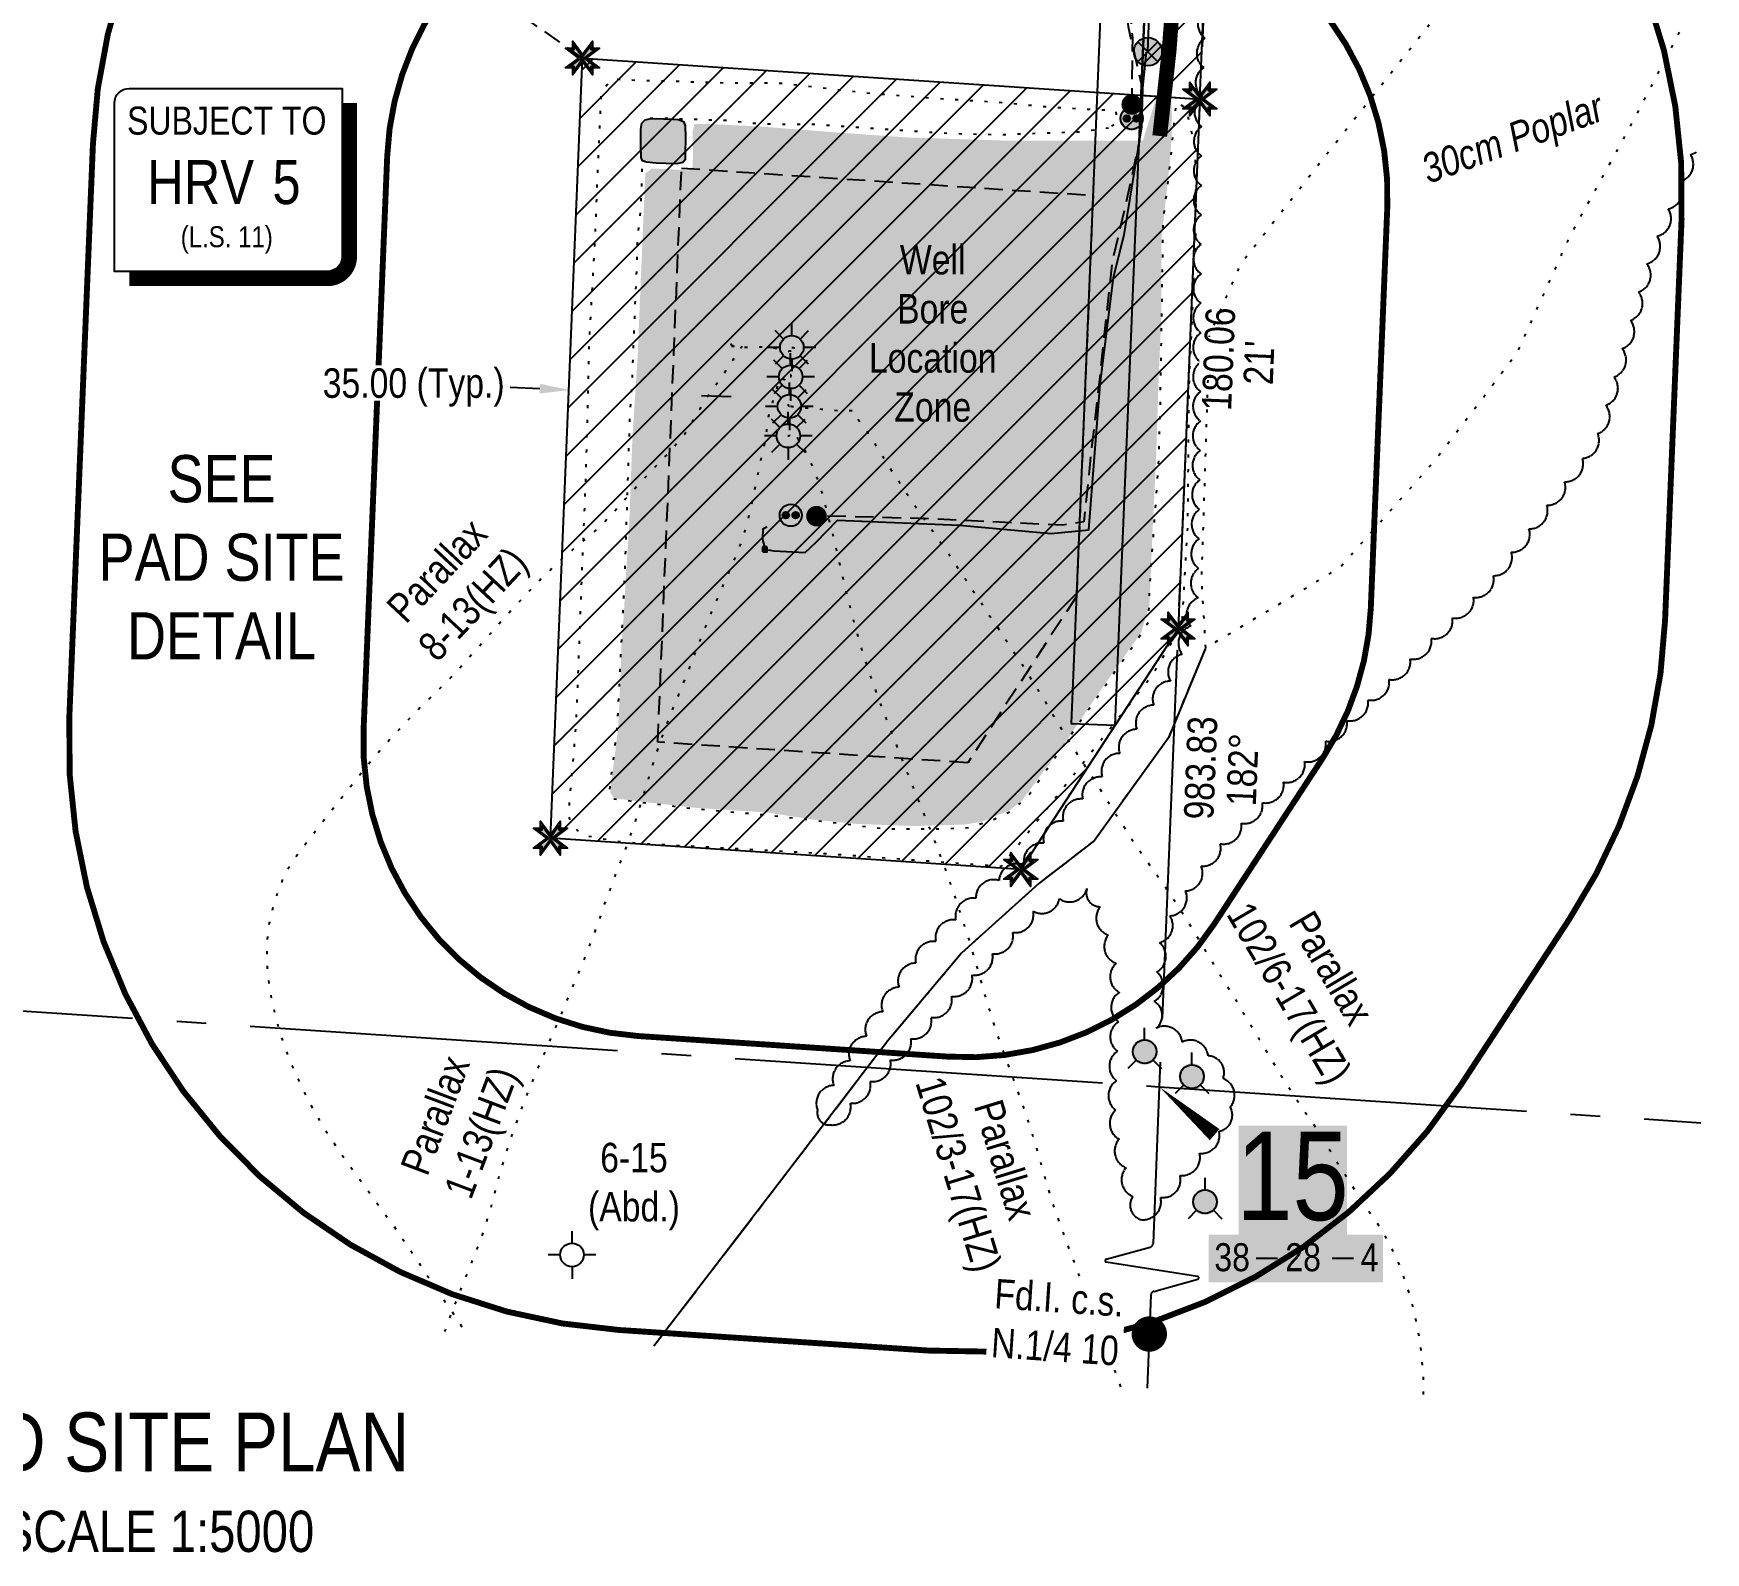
# Model space of a CAD drawing. Extents: x 298298 to 301279, y 5794636 to 5796603.
# Drawn here: x 300312 to 300880, y 5794636 to 5795152 of the extents above; entities that cross this region are included whole.
import ezdxf
from ezdxf.enums import TextEntityAlignment as Align

# ---------------------------------------------------------------- set-up
doc = ezdxf.new("R2010")
doc.units = 0
doc.header["$LTSCALE"] = 5
doc.header["$PDSIZE"] = 0.5
for name, pattern in [('0', [1, 1, 0]), ('foc-DOT', [1, 0.2, -0.8]), ('foc-QUARTERLINE', [33, 25, -3, 2, -3]), ('foc-TIELINE', [1.875, 1.25, -0.625]), ('foc-TOPO', [1, 0.2, -0.8]), ('foc-TOPO-ephemeral', [6.25, 3.125, -0.625, 0.625, -0.625, 0.625, -0.625]), ('foc-TRAV', [1.875, 1.25, -0.625]), ('POWERLINE5', [7.8, 2.4, -0.6, 0.6, -0.6, 0.6, -0.6, 2.4]), ('UG_PIPE', [1.875, 1.25, -0.625])]:
    doc.linetypes.add(name, pattern=pattern)
doc.layers.get('Defpoints').update_dxf_attribs({"color": 9})
for name, color, linetype in [('10', 1, 'Continuous'), ('9', 3, 'Continuous'), ('AS-CABLE', 224, 'foc-CABLE'), ('AS-DRILL', 8, 'foc-DOT'), ('AS-DRILL-T', 8, 'Continuous'), ('AS-PIPE-UG', 44, 'UG_PIPE'), ('AS-POWER', 104, 'foc-POWER'), ('AS-POWER-EXISTING', 72, 'POWERLINE5'), ('AS-ROADS', 254, 'Continuous'), ('AS-SYMBOL', 7, 'Continuous'), ('AS-UNDERLAY-H', 141, 'Continuous'), ('C-RW', 13, 'Continuous'), ('C-WS-S', 8, 'Continuous'), ('CG-NOTES', 7, 'Continuous'), ('CTW', 7, 'Continuous'), ('DETAIL-T', 7, 'Continuous'), ('F-WS-S', 8, 'Continuous'), ('L-BD1', 253, 'Continuous'), ('L-MON', 1, 'Continuous'), ('L-SECLBL', 7, 'Continuous'), ('L-SECQ', 8, 'foc-QUARTERLINE'), ('L-TIE', 7, 'foc-TIELINE'), ('P-D56-EPZ', 187, 'foc-TIELINE'), ('P-PROPOSED', 10, 'Continuous'), ('P-TRAV', 4, 'foc-TRAV'), ('P-TXT', 4, 'Continuous'), ('T-BUSH', 110, '0'), ('T-DRAW', 143, 'foc-TOPO-ephemeral'), ('T-GENERAL', 48, 'foc-TOPO'), ('T-WATER', 160, 'Continuous'), ('T-WATER-H', 133, 'Continuous')]:
    doc.layers.add(name, color=color, linetype=linetype)
doc.layers.add('AS-STRUCTURE', color=7, linetype='Continuous', lineweight=30, true_color=0x595959)
for name, color, linetype, true_color in [('AS-STRUCTURE-H', 7, 'Continuous', 0xa8a8a8), ('P-D56-0.5km RADIUS', 7, 'foc-TIELINE', 0x00b32d), ('P-PROPOSED-EXISTING-H', 7, 'Continuous', 0xffeebd)]:
    doc.layers.add(name, color=color, linetype=linetype, true_color=true_color)
doc.layers.add('F-WS-T', color=190, linetype='Continuous', lineweight=9)
doc.styles.add('175L', font='ARIALN.TTF', dxfattribs={"height": 20})
doc.styles.add('80CG', font='ARIALN.TTF', dxfattribs={"height": 10})
doc.styles.add('80L', font='ARIALN.TTF', dxfattribs={"height": 10})
doc.styles.add('foc-LtypeFont', font='ARIALN.TTF', dxfattribs={"height": 7.35})
doc.styles.add('HRV', font='ARIALN.TTF', dxfattribs={"height": 3})
doc.styles.add('SIMPLEX', font='ARIALN.TTF')
doc.styles.get("Standard").update_dxf_attribs({"font": 'ARIALN.TTF'})
doc.linetypes.add('foc-CABLE', pattern='A,2,-1,["C",foc-LtypeFont,S=0.2,R=0,X=-0.625,Y=-0.75],-1.24,8', length=12.24)
doc.linetypes.add('foc-POWER', pattern='A,6,-1,["P",foc-LtypeFont,S=0.2,R=0,X=-0.625,Y=-0.75],-1.24,4', length=12.24)
doc.linetypes.add('foc-TOPO-flowdirection-NOLINE', pattern='A,0,[">",foc-LtypeFont,S=0.3,R=0,X=0,Y=-0.945],-20,[">",foc-LtypeFont,S=0.3,R=0,X=0,Y=-0.945],0', length=20)
doc.dimstyles.new('Compass 5 000', dxfattribs={"dimscale": 5, "dimtxt": 9, "dimasz": 2, "dimexe": 0.2, "dimexo": 0.0625, "dimgap": 0.5, "dimtad": 0, "dimtih": 1, "dimtoh": 1, "dimzin": 0, "dimdsep": 46, "dimtxsty": '80CG', "dimcen": 0.1, "dimse1": 1, "dimse2": 1, "dimclrd": 256, "dimclrt": 256, "dimaunit": 1, "dimadec": 4, "dimazin": 0, "dimtfac": 0.06, "dimtofl": 0, "dimtmove": 0, "dimatfit": 1, "dimfxl": 0.2, "dimtolj": 1, "dimtzin": 0, "dimlwd": -1, "dimarcsym": 0})
pattern_1 = [(45, (0.816, -1.184), (-7.857167858, 7.857167858), [])]

# ---------------------------------------------------------------- blocks, each defined once
blk = doc.blocks.new('*D416')
at = {"layer": 'Defpoints', "color": 0, "transparency": 16777216}
for p in [(300493.91, 5795030.82), (300493.59, 5795023), (300528.56, 5795021.56)]:
    blk.add_point(p, dxfattribs=at)
at = {"layer": 'P-TXT', "transparency": 16777216}
for p, q in [((300483.92, 5795031.23), (300473.93, 5795031.64)), ((300538.87, 5795028.97), (300548.86, 5795028.55))]:
    blk.add_line(p, q, dxfattribs=at)
for points in [[(300483.99, 5795032.9), (300483.85, 5795029.57), (300493.91, 5795030.82)], [(300538.94, 5795030.63), (300538.8, 5795027.3), (300528.88, 5795029.38)]]:
    blk.add_solid(points, dxfattribs=at)
at = {"layer": 'P-TXT', "transparency": 16777216, "insert": (300441.12, 5795031.64), "char_height": 10, "attachment_point": 5, "style": '80CG', "bg_fill": 3, "box_fill_scale": 1.1, "bg_fill_color": 256, "bg_fill_true_color": 13158600, "bg_fill_transparency": 0}
blk.add_mtext('\\A1;35.00 (Typ.)', dxfattribs=at)
blk = doc.blocks.new('L-SECLBL')
at = {"layer": '9', "color": 7}
for p, q in [((-5.08, -27.83), (-12.29, -27.83)), ((20.7, -27.83), (13.5, -27.83))]:
    blk.add_line(p, q, dxfattribs=at)
at = {"layer": '10', "color": 2, "style": 'SIMPLEX'}
blk.add_attdef('SEC', text='', height=30, dxfattribs=at).set_placement((0, 0), align=Align.MIDDLE)
at = {"layer": '10', "color": 5, "style": '80L'}
blk.add_attdef('TWP', text='', height=9.5, dxfattribs=at).set_placement((-14.43, -27.37), align=Align.MIDDLE_RIGHT)
blk.add_attdef('RGE', text='', height=9.5, dxfattribs=at).set_placement((3.62, -27.37), align=Align.MIDDLE_CENTER)
blk.add_attdef('MER', text='', height=9.5, dxfattribs=at).set_placement((23.17, -27.37), align=Align.MIDDLE_LEFT)
blk = doc.blocks.new('linebrk')
blk.add_lwpolyline([(0, 0.00175, -0.346152), (-0.00019, 0.0015), (-0.00314, 0.00055, 0.772575), (-0.00312, 0.00036), (0.00312, -0.00036, -0.772575), (0.00314, -0.00055), (0.00019, -0.0015, 0.346152), (0, -0.00175)], format="xyb")
blk = doc.blocks.new('fdia')
at = {"color": 255, "const_width": 1}
blk.add_lwpolyline([(-0.5, 0, 1), (0.5, 0, 1)], format="xyb", close=True, dxfattribs=at)
blk = doc.blocks.new('Fdiaa')
blk.add_blockref('fdia', (0, 0))
blk = doc.blocks.new('fdib')
at = {"color": 1, "const_width": 1.6}
blk.add_lwpolyline([(-0.4, 0, 1), (0.4, 0, 1)], format="xyb", close=True, dxfattribs=at)
at = {"color": 1}
blk.add_circle((0, 0), 0.8, dxfattribs=at)
blk = doc.blocks.new('Fdibb')
blk.add_blockref('fdib', (0, 0))
blk = doc.blocks.new('fdicc')
for name in ['Fdibb', 'Fdiaa']:
    blk.add_blockref(name, (0, 0))
blk = doc.blocks.new('FDI')
blk.add_blockref('fdicc', (0, 0))
blk = doc.blocks.new('GAS')
h = blk.add_hatch(color=255)
h.dxf.hatch_style = 1
edge = h.paths.add_edge_path()
edge.add_arc((0, 0), 0.9, 0, 360)
for p, q in [((-0.57, 0.57), (-1.14, 1.14)), ((0, 0.81), (0, 1.62)), ((0.57, 0.57), (1.14, 1.14)), ((-0.81, 0), (-1.62, 0)), ((1.62, 0), (0.81, 0)), ((-0.57, -0.57), (-1.14, -1.14)), ((0, -0.81), (0, -1.62)), ((1.14, -1.14), (0.57, -0.57))]:
    blk.add_line(p, q)
blk.add_circle((0, 0), 0.8)
blk = doc.blocks.new('HRV')
blk.add_lwpolyline([(-35.14, 31.6), (37.21, 31.6), (37.21, -25.54, -0.414214), (32.21, -30.54), (-40.14, -30.54), (-40.14, 26.6, -0.414214)], format="xyb", close=True)
at = {"const_width": 5, "flags": 128}
blk.add_lwpolyline([(-35.14, -33.04), (32.21, -33.04, 0.414214), (39.71, -25.54), (39.71, 26.6)], format="xyb", dxfattribs=at)
at = {"style": '80L'}
blk.add_text('SUBJECT TO', height=9.5, dxfattribs=at).set_placement((-2.01, 13.06), align=Align.BOTTOM_CENTER)
blk.add_attdef('(N.W.1/4 00)', text='', height=7.12, dxfattribs=at).set_placement((-2.01, -24.45), align=Align.BOTTOM_CENTER)
at = {"layer": 'CTW', "color": 3, "style": 'HRV'}
blk.add_text('HRV', height=15, dxfattribs=at).set_placement((-10.88, -0.18), align=Align.MIDDLE_CENTER)
blk.add_attdef('0', text='', height=15, dxfattribs=at).set_placement((18.28, -0.18), align=Align.MIDDLE_CENTER)
blk = doc.blocks.new('Gabd.15d85efd0b')
for p, q in [((0, 0.81), (0, 1.62)), ((-0.81, 0), (-1.62, 0)), ((1.62, 0), (0.81, 0)), ((0, -0.81), (0, -1.62))]:
    blk.add_line(p, q)
blk.add_circle((0, 0), 0.8)
blk = doc.blocks.new('RISER')
h = blk.add_hatch(color=255)
h.dxf.hatch_style = 1
edge = h.paths.add_edge_path()
edge.add_arc((0, 0), 0.7, 0, 360)
blk.add_hatch(color=13).paths.add_polyline_path([(0.58, -0.15), (-0.58, -0.15, 0.774597)])
at = {"color": 13}
blk.add_line((-0.58, -0.15), (0.58, -0.15), dxfattribs=at)
blk.add_circle((0, 0), 0.6, dxfattribs=at)
blk = doc.blocks.new('PIG')
h = blk.add_hatch(color=255)
h.dxf.hatch_style = 1
edge = h.paths.add_edge_path()
edge.add_arc((0, 0), 0.85, 0, 360)
at = {"layer": 'AS-SYMBOL'}
h = blk.add_hatch(color=13, dxfattribs=at)
h.dxf.hatch_style = 1
h.paths.add_polyline_path([(-0.1, 0, 1), (-0.55, 0, 1)])
h = blk.add_hatch(color=13, dxfattribs=at)
h.dxf.hatch_style = 1
h.paths.add_polyline_path([(0.1, 0, 1), (0.55, 0, 1)])
at = {"layer": 'AS-SYMBOL', "color": 13}
for centre, radius in [((0, 0), 0.75), ((-0.33, 0), 0.225), ((0.33, 0), 0.225)]:
    blk.add_circle(centre, radius, dxfattribs=at)
blk = doc.blocks.new('POWERPOLE')
h = blk.add_hatch(color=255)
edge = h.paths.add_edge_path()
edge.add_arc((0, 0), 0.96, 0, 360)
at = {"linetype": 'Continuous'}
for p, q in [((0.68, -0.68), (-0.68, 0.68)), ((-0.68, -0.68), (0.68, 0.68))]:
    blk.add_line(p, q, dxfattribs=at)
blk.add_circle((0, 0), 0.96, dxfattribs=at)
blk = doc.blocks.new('WAT')
h = blk.add_hatch(color=255)
h.dxf.hatch_style = 1
edge = h.paths.add_edge_path()
edge.add_arc((0, 0), 0.9, 0, 360)
at = {"color": 170}
for p, q in [((0, 0.82), (0, 1.63)), ((-0.58, -0.58), (-1.15, -1.15)), ((0.58, -0.58), (1.15, -1.15))]:
    blk.add_line(p, q, dxfattribs=at)
blk.add_circle((0, 0), 0.8, dxfattribs=at)
blk = doc.blocks.new('TEMP')
h = blk.add_hatch(color=255)
h.dxf.hatch_style = 1
h.paths.add_polyline_path([(0, 0.25), (-0.67, 1.15), (-0.67, 0.67), (-1.15, 0.67), (-0.25, 0), (-1.15, -0.67), (-0.67, -0.67), (-0.67, -1.15), (0, -0.25), (0.67, -1.15), (0.67, -0.67), (1.15, -0.67), (0.25, 0), (1.15, 0.67), (0.67, 0.67), (0.67, 1.15)])
h.paths.add_polyline_path([(0.57, 0.85), (0.57, 0.57), (0.85, 0.57), (0.08, 0), (0.85, -0.57), (0.57, -0.57), (0.57, -0.85), (0, -0.08), (-0.57, -0.85), (-0.57, -0.57), (-0.85, -0.57), (-0.08, 0), (-0.85, 0.57), (-0.57, 0.57), (-0.57, 0.85), (0, 0.08)], flags=16)
h = blk.add_hatch(color=1)
h.dxf.hatch_style = 1
h.paths.add_polyline_path([(0, 0.08), (-0.57, 0.85), (-0.57, 0.57), (-0.85, 0.57), (-0.08, 0), (-0.85, -0.57), (-0.57, -0.57), (-0.57, -0.85), (0, -0.08), (0.57, -0.85), (0.57, -0.57), (0.85, -0.57), (0.08, 0), (0.85, 0.57), (0.57, 0.57), (0.57, 0.85)])
at = {"color": 1}
for p, q in [((-0.08, 0), (0.08, 0)), ((0, 0.08), (0, -0.08))]:
    blk.add_line(p, q, dxfattribs=at)
at = {"color": 255, "flags": 128}
blk.add_lwpolyline([(-0.25, 0), (-1.15, 0.67), (-0.67, 0.67), (-0.67, 1.15), (0, 0.25), (0.67, 1.15), (0.67, 0.67), (1.15, 0.67), (0.25, 0), (1.15, -0.67), (0.67, -0.67), (0.67, -1.15), (0, -0.25), (-0.67, -1.15), (-0.67, -0.67), (-1.15, -0.67)], close=True, dxfattribs=at)
at = {"color": 1, "flags": 128}
blk.add_lwpolyline([(-0.08, 0), (-0.85, 0.57), (-0.57, 0.57), (-0.57, 0.85), (0, 0.08), (0.57, 0.85), (0.57, 0.57), (0.85, 0.57), (0.08, 0), (0.85, -0.57), (0.57, -0.57), (0.57, -0.85), (0, -0.08), (-0.57, -0.85), (-0.57, -0.57), (-0.85, -0.57)], close=True, dxfattribs=at)

msp = doc.modelspace()

# ---------------------------------------------------------------- hatches: boundary and pattern name
at = {"layer": 'AS-ROADS'}
h = msp.add_hatch(color=256, dxfattribs=at)
h.dxf.hatch_style = 1
h.paths.add_polyline_path([(300693.42, 5795130.582), (300688.672, 5795115.382), (300643.112, 5795115.413), (300608.535, 5795116.528), (300586.017, 5795118.112), (300558.459, 5795120.254), (300541.142, 5795121.08), (300536.439, 5795121.08), (300535.856, 5795118.675), (300535.909, 5795109.409), (300535.8, 5795106.495), (300534.743, 5795105.365), (300521.948, 5795105.993), (300519.757, 5795104.282), (300518.045, 5795063.901), (300517.207, 5795043.059), (300515.345, 5795013.755), (300514.294, 5794985.225), (300513.283, 5794969.409), (300512.424, 5794954.028), (300511.673, 5794944.52), (300511.222, 5794930.367), (300510.558, 5794916.523), (300509.468, 5794907.266), (300508.278, 5794898.28), (300507.833, 5794894.074), (300509.156, 5794892.248), (300514.594, 5794891.493), (300536.629, 5794888.979), (300560.888, 5794887.4), (300576.427, 5794884.977), (300591.763, 5794883.491), (300599.97, 5794883.183), (300611.049, 5794882.78), (300628.286, 5794883.294), (300633.986, 5794884.236), (300643.652, 5794888.23), (300647.742, 5794891.574), (300662.97, 5794912.12), (300675.447, 5794930.531), (300681.156, 5794938.621), (300688.195, 5794948.588), (300690.959, 5794958.031), (300692.031, 5794984.542), (300693.158, 5795006.89), (300693.988, 5795033.308), (300694.926, 5795055.161), (300694.996, 5795082.052), (300697.898, 5795108.624), (300698.455, 5795116.798), (300698.548, 5795123.951), (300698.183, 5795130.945)])
at = {"layer": 'AS-STRUCTURE-H'}
h = msp.add_hatch(color=256, dxfattribs=at)
h.dxf.hatch_style = 1
h.paths.add_polyline_path([(300559.637, 5794975.826), (300561.026, 5794975.805), (300561.017, 5794977.517), (300559.628, 5794977.538)])
at = {"layer": 'AS-UNDERLAY-H'}
h = msp.add_hatch(color=256, dxfattribs=at)
h.dxf.hatch_style = 1
h.paths.add_polyline_path([(300757.981, 5794744.111), (300770.177, 5794744.111), (300770.177, 5794727.923), (300710.999, 5794727.923), (300710.999, 5794744.111), (300721.195, 5794744.111), (300721.195, 5794781.082), (300757.981, 5794781.082)])
at = {"layer": 'P-PROPOSED-EXISTING-H'}
h = msp.add_hatch(dxfattribs=at)
h.set_pattern_fill('ANSI31', color=256, scale=3.499752)
h.set_pattern_definition(pattern_1)
h.paths.add_polyline_path([(300688.07, 5795130.896), (300708.032, 5795129.569), (300727.068, 5795591.891), (300064.451, 5795634.942), (300063.007, 5795609.985), (300102.922, 5795607.391), (300103.211, 5795612.39), (300686.326, 5795574.497), (300705.46, 5795553.219)])
h = msp.add_hatch(dxfattribs=at)
h.set_pattern_fill('ANSI31', color=256, scale=3.499752)
h.set_pattern_definition(pattern_1)
h.paths.add_polyline_path([(300647.226, 5794868.044), (300487.535, 5794878.654), (300498.446, 5795143.494), (300708.032, 5795129.569), (300700.625, 5794949.672)])
at = {"layer": 'T-WATER-H'}
h = msp.add_hatch(color=256, dxfattribs=at)
h.dxf.hatch_style = 1
h.paths.add_polyline_path([(300519.727, 5795122.495), (300521.228, 5795122.876), (300523.479, 5795122.964), (300525.878, 5795122.842), (300529.127, 5795122.751), (300530.888, 5795122.599), (300532.713, 5795121.94), (300533.26, 5795120.466), (300533.415, 5795116.481), (300533.317, 5795110.825), (300533.274, 5795108.92), (300532.453, 5795107.992), (300530.43, 5795107.624), (300526.789, 5795107.669), (300523.479, 5795107.79), (300520.199, 5795108.094), (300518.803, 5795108.549), (300518.347, 5795109.702), (300518.256, 5795113.678), (300518.195, 5795116.803), (300518.195, 5795119.352), (300518.529, 5795121.325), (300519.531, 5795122.235)])

# ---------------------------------------------------------------- linework, layer by layer
at = {"layer": 'AS-CABLE', "flags": 128}
for points in [[(300561.423, 5794976.565), (300563.365, 5794976.176), (300574.007, 5794975.601), (300577.718, 5794979.192), (300585.006, 5794986.565), (300626.38, 5794984.948), (300657.503, 5794982.028), (300670.307, 5794983.291), (300674.234, 5795032.628), (300678.718, 5795069.118), (300682.281, 5795083.462), (300688.313, 5795120.131), (300688.683, 5795133.393), (300689.975, 5795145.431)], [(300560.986, 5794984.331), (300559.66, 5794983.562), (300559.564, 5794980.014), (300560.256, 5794977.539)]]:
    msp.add_lwpolyline(points, dxfattribs=at)
at = {"layer": 'AS-DRILL', "flags": 128}
for points in [[(300569.501, 5795045.255), (300569.601, 5795045.241), (300569.819, 5795045.202), (300570.118, 5795045.17), (300570.417, 5795045.128), (300570.634, 5795045.049), (300570.942, 5795044.987), (300571.404, 5795045.038), (300571.619, 5795044.909), (300571.553, 5795044.522), (300571.343, 5795044.27), (300570.889, 5795044.168), (300570.385, 5795044.098), (300569.932, 5795044.017), (300569.478, 5795043.935), (300569.008, 5795043.944), (300568.647, 5795043.928), (300568.436, 5795043.907), (300568.195, 5795043.897), (300567.669, 5795044.008), (300566.383, 5795044.37), (300564.409, 5795044.8), (300562.368, 5795045.083), (300560.374, 5795045.263), (300558.358, 5795045.395), (300556.385, 5795045.374), (300554.468, 5795045.242), (300552.437, 5795045.244), (300550.436, 5795045.505), (300549.183, 5795045.955), (300548.858, 5795046.329), (300548.842, 5795046.43), (300548.76, 5795046.393), (300548.816, 5795046.291), (300549.223, 5795046.194), (300549.697, 5795046.055), (300550.067, 5795045.8), (300550.385, 5795045.487), (300550.536, 5795045.27), (300550.434, 5795045.224), (300550.237, 5795045.302), (300550.064, 5795045.469), (300549.85, 5795045.608), (300549.502, 5795045.672), (300549.081, 5795045.659), (300548.94, 5795045.635), (300549.311, 5795045.66), (300549.884, 5795045.727), (300550.409, 5795045.826), (300550.885, 5795045.967), (300551.374, 5795046.187), (300551.823, 5795046.409), (300552.068, 5795046.53), (300552.089, 5795046.549), (300552.04, 5795046.571), (300552.012, 5795046.622), (300552.023, 5795046.631), (300552.071, 5795046.599), (300552.22, 5795046.553), (300552.408, 5795046.516), (300552.576, 5795046.469), (300552.756, 5795046.462), (300552.859, 5795046.277), (300552.357, 5795045.257), (300551.107, 5795043.296), (300549.42, 5795040.922), (300547.727, 5795038.398), (300545.961, 5795035.557), (300543.439, 5795032.096), (300540.621, 5795028.247), (300538.107, 5795024.225), (300535.723, 5795019.947), (300533.057, 5795015.652), (300529.42, 5795011.325), (300525.229, 5795006.94), (300521.266, 5795002.737), (300517.147, 5794998.379), (300512.976, 5794993.734), (300508.989, 5794989.161), (300504.678, 5794984.771), (300499.813, 5794980.534), (300494.759, 5794976.315), (300489.733, 5794971.824), (300484.858, 5794967.077), (300480.369, 5794962.494), (300475.873, 5794957.712), (300471.34, 5794952.781), (300466.959, 5794947.893), (300462.689, 5794943.022), (300458.222, 5794937.988), (300453.433, 5794932.887), (300448.356, 5794927.878), (300443.429, 5794923.083), (300438.681, 5794918.28), (300434.058, 5794913.343), (300429.517, 5794908.202), (300425.028, 5794902.849), (300420.769, 5794897.506), (300416.517, 5794892.103), (300412.226, 5794886.722), (300408.007, 5794881.358), (300403.917, 5794876.009), (300401.877, 5794873.309), (300399.884, 5794870.547), (300398.054, 5794867.608), (300396.483, 5794864.399), (300395.107, 5794860.802), (300393.841, 5794856.97), (300392.774, 5794853.089), (300391.975, 5794849.188), (300391.446, 5794845.247), (300391.204, 5794841.233), (300391.232, 5794836.969), (300391.557, 5794832.382), (300392.191, 5794827.512), (300393.136, 5794822.42), (300394.388, 5794817.245), (300395.944, 5794811.888), (300397.788, 5794806.509), (300400.058, 5794800.773), (300402.576, 5794795.197), (300405.398, 5794789.508), (300408.494, 5794783.889), (300411.894, 5794778.357), (300415.585, 5794772.874), (300419.401, 5794767.485), (300423.338, 5794762.112), (300427.36, 5794756.645), (300431.333, 5794751.181), (300435.322, 5794745.615), (300439.313, 5794739.86), (300443.334, 5794733.862), (300447.374, 5794727.824), (300451.492, 5794721.753), (300455.694, 5794715.519), (300458.849, 5794710.736)], [(300569.097, 5795035.248), (300569.159, 5795035.295), (300569.243, 5795035.392), (300569.298, 5795035.51), (300569.292, 5795035.61), (300569.28, 5795035.801), (300569.186, 5795035.955), (300569.099, 5795036.038), (300569.156, 5795036.206), (300569.155, 5795036.447), (300569.135, 5795036.677), (300569.047, 5795036.731), (300568.881, 5795036.598), (300568.726, 5795036.474), (300568.593, 5795036.389), (300568.478, 5795036.284), (300568.406, 5795036.237), (300568.304, 5795036.171), (300568.221, 5795036.114), (300568.12, 5795036.088), (300568.051, 5795036.101), (300567.962, 5795036.134), (300567.88, 5795036.078), (300567.854, 5795035.949), (300567.848, 5795035.789), (300567.811, 5795035.62), (300567.745, 5795035.462), (300567.658, 5795035.286), (300567.561, 5795035.12), (300567.486, 5795034.993), (300567.469, 5795034.843), (300567.453, 5795034.684), (300567.399, 5795034.576), (300567.314, 5795034.469), (300567.249, 5795034.342), (300567.165, 5795034.245), (300567.055, 5795034.239), (300566.949, 5795034.334), (300566.83, 5795034.379), (300566.669, 5795034.365), (300566.48, 5795034.393), (300566.323, 5795034.469), (300566.127, 5795034.567), (300565.843, 5795034.709), (300565.469, 5795034.874), (300565.181, 5795034.685), (300565.17, 5795034.656), (300564.947, 5795033.594), (300564.454, 5795031.552), (300563.704, 5795029.09), (300562.894, 5795026.631), (300562.02, 5795023.824), (300561.288, 5795020.551), (300560.891, 5795016.924), (300560.279, 5795012.925), (300559.3, 5795008.762), (300558.289, 5795004.049), (300557.132, 5794998.18), (300555.782, 5794991.78), (300554.25, 5794985.306), (300552.182, 5794978.704), (300549.317, 5794971.694), (300545.915, 5794964.045), (300542.382, 5794955.861), (300538.853, 5794947.277), (300535.501, 5794938.625), (300532.112, 5794930.044), (300528.518, 5794921.342), (300525.033, 5794912.126), (300521.93, 5794902.683), (300519.052, 5794893.141), (300516.152, 5794883.771), (300512.706, 5794874.282), (300509.01, 5794864.794), (300505.522, 5794855.247), (300502.231, 5794845.872), (300498.531, 5794836.513), (300494.491, 5794826.939), (300490.587, 5794817.508), (300486.592, 5794808.282), (300482.61, 5794799.135), (300478.964, 5794790.135), (300475.489, 5794780.918), (300472.206, 5794771.252), (300469.436, 5794761.636), (300466.993, 5794752.197), (300464.101, 5794743.026), (300460.396, 5794733.818), (300456.641, 5794724.602), (300453.194, 5794715.564), (300451.591, 5794711.219)], [(300568.693, 5795025.241), (300568.662, 5795025.222), (300568.602, 5795025.224), (300568.465, 5795025.3), (300568.372, 5795025.474), (300568.391, 5795025.683), (300568.389, 5795025.903), (300568.327, 5795026.096), (300568.217, 5795026.341), (300568.05, 5795026.678), (300567.939, 5795026.642), (300567.97, 5795026.17), (300568.028, 5795025.628), (300568.007, 5795025.108), (300567.973, 5795024.999), (300567.951, 5795025.201), (300568.009, 5795025.398), (300568.081, 5795025.455), (300568.182, 5795025.481), (300568.44, 5795025.421), (300568.46, 5795025.41), (300569.404, 5795025.252), (300569.494, 5795025.238), (300571.286, 5795025.006), (300573.11, 5795024.832), (300574.857, 5795024.731), (300576.535, 5795024.624), (300578.07, 5795024.482), (300579.555, 5795024.322), (300581.367, 5795024.098), (300583.422, 5795023.925), (300585.441, 5795023.864), (300587.301, 5795023.819), (300587.361, 5795023.816), (300588.672, 5795023.823), (300589.634, 5795023.844), (300590.221, 5795023.761), (300590.576, 5795023.626), (300590.8, 5795023.477), (300590.743, 5795023.309), (300590.616, 5795023.134), (300590.613, 5795022.824), (300590.622, 5795022.804), (300591.014, 5795022.077), (300591.955, 5795020.858), (300593.212, 5795019.256), (300594.642, 5795017.257), (300596.132, 5795014.985), (300597.663, 5795012.521), (300599.393, 5795009.739), (300601.49, 5795006.412), (300603.871, 5795002.673), (300606.681, 5794998.406), (300609.88, 5794993.603), (300613.471, 5794988.364), (300617.371, 5794982.822), (300621.468, 5794976.952), (300625.773, 5794970.563), (300630.452, 5794963.488), (300630.602, 5794963.252), (300635.321, 5794956.196), (300640.239, 5794948.861), (300645.041, 5794941.612), (300649.666, 5794934.469), (300654.055, 5794927.397), (300658.405, 5794920.125), (300662.832, 5794912.79), (300667.443, 5794905.519), (300672.063, 5794898.496), (300676.498, 5794891.602), (300680.769, 5794884.834), (300685.071, 5794878.105), (300689.53, 5794871.54), (300693.993, 5794865.345), (300698.348, 5794859.184), (300702.56, 5794852.689), (300706.722, 5794845.735), (300711.054, 5794838.494), (300715.479, 5794831.34), (300719.785, 5794824.471), (300723.986, 5794817.465), (300728.183, 5794810.36), (300732.385, 5794803.385), (300736.791, 5794796.271), (300741.457, 5794789.137), (300746.199, 5794782.14), (300750.795, 5794775.009), (300755.094, 5794767.96), (300759.317, 5794761.274), (300763.609, 5794754.786), (300768.001, 5794748.293), (300768.208, 5794747.984), (300771.997, 5794741.676), (300775.346, 5794734.656), (300778.255, 5794726.892), (300780.479, 5794719.006), (300782.109, 5794711.284), (300783.228, 5794703.562), (300783.832, 5794695.461), (300783.826, 5794689.809)], [(300568.289, 5795015.233), (300568.209, 5795015.247), (300568.191, 5795015.287), (300568.301, 5795015.293), (300568.401, 5795015.289), (300568.47, 5795015.246), (300568.528, 5795015.204), (300568.629, 5795015.22), (300568.742, 5795015.295), (300568.797, 5795015.433), (300568.896, 5795015.639), (300569.036, 5795015.884), (300569.136, 5795016.13), (300569.225, 5795016.346), (300569.295, 5795016.614), (300569.498, 5795016.666), (300569.838, 5795016.432), (300569.966, 5795016.367), (300570.054, 5795016.323), (300570.238, 5795016.155), (300570.647, 5795015.628), (300571.277, 5795014.642), (300571.493, 5795014.273), (300572.276, 5795013.091), (300573.674, 5795010.782), (300575.182, 5795007.729), (300576.805, 5795004.071), (300578.456, 5794999.831), (300579.978, 5794994.895), (300581.557, 5794989.137), (300583.152, 5794982.797), (300584.759, 5794975.757), (300586.504, 5794968.14), (300588.442, 5794960.135), (300590.599, 5794951.832), (300593.035, 5794943.256), (300593.14, 5794942.892), (300595.933, 5794934.222), (300599.336, 5794924.807), (300603.177, 5794914.844), (300607.143, 5794904.756), (300611.234, 5794894.542), (300615.337, 5794884.378), (300619.384, 5794874.067), (300623.104, 5794863.828), (300626.485, 5794853.874), (300629.568, 5794844.212), (300632.344, 5794834.892), (300634.902, 5794825.861), (300637.495, 5794817.2), (300640.374, 5794808.697), (300643.608, 5794799.799), (300646.962, 5794790.666), (300650.119, 5794781.371), (300652.94, 5794772.17), (300655.542, 5794762.997), (300658.215, 5794754.082), (300661.25, 5794745.483), (300664.556, 5794736.632), (300668.001, 5794727.526), (300671.623, 5794718.072), (300675.154, 5794708.622), (300678.635, 5794699.164), (300681.096, 5794692.469)]]:
    msp.add_lwpolyline(points, dxfattribs=at)
at = {"layer": 'AS-PIPE-UG', "flags": 128}
for points in [[(300712.287, 5795593.37), (300701.984, 5795562.126), (300696.902, 5795551.155), (300690.014, 5795453.011), (300687.515, 5795381.193), (300686.975, 5795370.514), (300686.905, 5795330.614), (300685.501, 5795292.777), (300684.391, 5795263.599), (300681.43, 5795210.614), (300681.539, 5795178.232), (300683.639, 5795154.166), (300688.614, 5795132.915), (300687.549, 5795115.456), (300682.996, 5795094.391), (300678.292, 5795074.697), (300674.051, 5795035.261), (300671.178, 5795010.38), (300668.653, 5794986.057), (300661.375, 5794984.921), (300618.526, 5794986.988), (300589.468, 5794987.84), (300577.877, 5794987.973)], [(300702.085, 5795562.178), (300694.569, 5795547.411), (300692.542, 5795530.485), (300691.143, 5795490.642), (300687.999, 5795399.471), (300684.169, 5795304.62), (300681.973, 5795239.353), (300681.459, 5795186.986), (300685.136, 5795150.541), (300684.89, 5795127.694)]]:
    msp.add_lwpolyline(points, dxfattribs=at)
at = {"layer": 'AS-POWER', "flags": 128}
msp.add_lwpolyline([(300690.382, 5795145.631), (300693.157, 5795219.842), (300696.498, 5795296.19), (300699.532, 5795376.525), (300702.721, 5795454.584), (300705.91, 5795531.929)], dxfattribs=at)
at = {"layer": 'AS-ROADS', "const_width": 5, "flags": 128}
msp.add_lwpolyline([(300052.483, 5795626.545), (300078.086, 5795626.545), (300092.519, 5795626.023), (300135.422, 5795623.172), (300171.449, 5795620.793), (300232.917, 5795616.233), (300315.975, 5795610.901), (300402.354, 5795605.368), (300484.049, 5795599.457), (300558.221, 5795594.524), (300597.407, 5795591.941), (300659.07, 5795588.075), (300688.929, 5795585.713), (300698.773, 5795582.739), (300705.911, 5795577.955), (300711.263, 5795571.407), (300714.335, 5795561.513), (300715.226, 5795552.666), (300713.368, 5795487.632), (300711.751, 5795423.8), (300708.268, 5795348.762), (300699.746, 5795174.284), (300697.59, 5795145.865), (300694.411, 5795117.019)], dxfattribs=at)
at = {"layer": 'AS-STRUCTURE', "flags": 128}
msp.add_lwpolyline([(300559.637, 5794975.826), (300561.026, 5794975.805), (300561.017, 5794977.517), (300559.628, 5794977.538)], close=True, dxfattribs=at)
at = {"layer": 'C-RW'}
msp.add_lwpolyline([(300715.011, 5795678.031), (300712.541, 5795602.8), (300712.13, 5795592.809), (300690.112, 5795544.197), (300664.308, 5794917.628), (300679.294, 5794917.011), (300704.978, 5795540.665), (300726.996, 5795589.278), (300727.53, 5795602.246), (300729.99, 5795677.159)], dxfattribs=at)
at = {"layer": 'L-SECLBL', "flags": 128}
msp.add_lwpolyline([(300694.227, 5794794.305, 0, 5, 0), (300713.06, 5794778.015, 0, 0, 0)], format="xyseb", dxfattribs=at)
at = {"layer": 'L-SECQ'}
for p, q in [((300727.482, 5795601.948), (300694.227, 5794794.305)), ((299891.702, 5794847.74), (300694.227, 5794794.305)), ((300694.227, 5794794.305), (300692.138, 5794741.053)), ((300694.227, 5794794.305), (300878.081, 5794782.064)), ((300691.42, 5794723.599), (300690.115, 5794691.928))]:
    msp.add_line(p, q, dxfattribs=at)
at = {"layer": 'L-TIE'}
msp.add_line((300498.446, 5795143.494), (300024.623, 5795474.198), dxfattribs=at)
at = {"layer": 'P-D56-0.5km RADIUS', "ltscale": 2, "const_width": 2, "flags": 128}
msp.add_lwpolyline([(300622.611, 5794804.5), (300517.383, 5794811.491, -0.4068627), (300424.104, 5794915.382), (300432.134, 5795110.262, -0.4216028), (300538.672, 5795205.918), (300678.394, 5795196.634, -0.4068556), (300771.673, 5795092.746), (300766.066, 5794956.592, -0.1353537), (300749.836, 5794905.966), (300712.919, 5794849.532, -0.2708026)], format="xyb", close=True, dxfattribs=at)
at = {"layer": 'P-D56-EPZ', "ltscale": 2, "const_width": 2, "flags": 128}
msp.add_lwpolyline([(300615.981, 5794704.726), (300510.754, 5794711.718, -0.4068627), (300324.195, 5794919.499), (300332.225, 5795114.379, -0.4216028), (300545.302, 5795305.692), (300685.023, 5795296.408, -0.4068556), (300871.582, 5795088.632), (300865.975, 5794952.477, -0.1353537), (300833.515, 5794851.225), (300796.598, 5794794.792, -0.2708026)], format="xyb", close=True, dxfattribs=at)
at = {"layer": 'P-PROPOSED'}
for points in [[(300688.07, 5795130.896), (300708.032, 5795129.569), (300727.068, 5795591.891), (300064.451, 5795634.942), (300063.007, 5795609.985), (300102.922, 5795607.391), (300103.211, 5795612.39), (300686.326, 5795574.497), (300705.46, 5795553.219)], [(300647.226, 5794868.044), (300487.535, 5794878.654), (300498.446, 5795143.494), (300708.032, 5795129.569), (300700.625, 5794949.672)]]:
    msp.add_lwpolyline(points, close=True, dxfattribs=at)
at = {"layer": 'P-TRAV'}
msp.add_lwpolyline([(300629.24, 5794904.273), (300524.012, 5794911.265), (300532.043, 5795106.145), (300671.764, 5795096.861), (300666.157, 5794960.706)], close=True, dxfattribs=at)
at = {"layer": 'T-BUSH', "flags": 128}
msp.add_lwpolyline([(300727.009, 5795677.333, 0.385119), (300728.649, 5795669.311, 0.5205671), (300728.417, 5795659.314, 0.5205671), (300728.153, 5795649.319, 0.5205671), (300727.215, 5795639.364, 0.5205671), (300726.277, 5795629.409, 0.5205671), (300725.339, 5795619.453, 0.5205671), (300725.501, 5795609.471, 0.5205671), (300726.262, 5795599.527, 0.5205671), (300728.354, 5795589.79, 0.5205671), (300727.915, 5795579.801, 0.5205671), (300727.476, 5795569.811, 0.5205671), (300727.038, 5795559.821, 0.5205671), (300726.599, 5795549.831, 0.5205671), (300726.16, 5795539.842, 0.5205671), (300725.722, 5795529.852, 0.5205671), (300725.283, 5795519.862, 0.5205671), (300724.844, 5795509.872, 0.5205671), (300724.406, 5795499.883, 0.5205671), (300723.967, 5795489.893, 0.5205671), (300723.528, 5795479.903, 0.5205671), (300723.09, 5795469.914, 0.5205671), (300722.651, 5795459.924, 0.5205671), (300722.212, 5795449.934, 0.5205671), (300721.774, 5795439.944, 0.5205671), (300721.335, 5795429.955, 0.5205671), (300720.896, 5795419.965, 0.5205671), (300720.458, 5795409.975, 0.5205671), (300720.019, 5795399.985, 0.5205671), (300719.58, 5795389.996, 0.5205671), (300719.142, 5795380.006, 0.5205671), (300718.703, 5795370.016, 0.5205671), (300718.264, 5795360.027, 0.5205671), (300717.826, 5795350.037, 0.5205671), (300717.387, 5795340.047, 0.5205671), (300716.948, 5795330.057, 0.5205671), (300716.51, 5795320.068, 0.5205671), (300716.071, 5795310.078, 0.5205671), (300715.632, 5795300.088, 0.5205671), (300715.194, 5795290.099, 0.5205671), (300714.775, 5795280.108, 0.5205671), (300714.388, 5795270.116, 0.5205671), (300714.001, 5795260.124, 0.5205671), (300713.613, 5795250.132, 0.5205671), (300713.226, 5795240.141, 0.5205671), (300712.839, 5795230.149, 0.5205671), (300712.452, 5795220.157, 0.5205671), (300712.065, 5795210.165, 0.5205671), (300711.678, 5795200.173, 0.5205671), (300711.29, 5795190.181, 0.5205671), (300710.903, 5795180.189, 0.5205671), (300710.516, 5795170.198, 0.5205671), (300710.132, 5795160.206, 0.5205671), (300709.75, 5795150.214, 0.5205671), (300709.368, 5795140.222, 0.5205671), (300708.986, 5795130.229, 0.5205671), (300708.62, 5795120.237, 0.5205671), (300708.585, 5795110.238, 0.5205671), (300708.55, 5795100.239, 0.5205671), (300708.515, 5795090.239, 0.5205671), (300708.48, 5795080.24, 0.5205671), (300708.445, 5795070.241, 0.5205671), (300708.41, 5795060.241, 0.5205671), (300708.374, 5795050.242, 0.5205671), (300708.339, 5795040.243, 0.5205671), (300708.304, 5795030.244, 0.5205671), (300708.269, 5795020.244, 0.5205671), (300708.194, 5795010.245, 0.5205671), (300708.051, 5795000.247, 0.5205671), (300707.908, 5794990.249, 0.5205671), (300707.765, 5794980.25, 0.5205671), (300707.622, 5794970.252, 0.5205671), (300707.479, 5794960.254, 0.5205671), (300704.916, 5794950.627, 0.5205671), (300702.049, 5794941.048, 0.5205671), (300698.108, 5794931.99, 0.5205671), (300692.359, 5794923.808, 0.5205671), (300686.611, 5794915.626, 0.5205671), (300680.863, 5794907.444, 0.5205671), (300674.899, 5794899.432, 0.5205671), (300668.287, 5794891.931, 0.5205671), (300661.675, 5794884.429, 0.5205671), (300655.062, 5794876.928, 0.5205671), (300648.38, 5794869.511, 0.5205671), (300639.85, 5794864.293, 0.5205671), (300631.983, 5794858.267, 0.5205671), (300625.193, 5794850.926, 0.5205671), (300618.403, 5794843.585, 0.5205671), (300611.613, 5794836.245, 0.5205671), (300605.898, 5794828.059, 0.5205671), (300600.363, 5794819.731, 0.5205671), (300594.829, 5794811.403, 0.5205671), (300589.294, 5794803.075, 0.5205671), (300583.759, 5794794.747, 0.5205671), (300578.224, 5794786.42, 0.5205671), (300582.631, 5794781.338, 0.5205671), (300589.374, 5794788.722, 0.5205671), (300596.118, 5794796.105, 0.5205671), (300602.983, 5794803.374, 0.5205671), (300609.907, 5794810.588, 0.5205671), (300616.832, 5794817.802, 0.5205671), (300623.756, 5794825.016, 0.5205671), (300630.68, 5794832.23, 0.5205671), (300637.605, 5794839.444, 0.5205671), (300644.529, 5794846.658, 0.5205671), (300651.453, 5794853.872, 0.5205671), (300660.324, 5794858.104, 0.5205671), (300669.715, 5794861.538, 0.5205671), (300674.208, 5794855.395, 0.5205671), (300676.92, 5794845.771, 0.5205671), (300679.632, 5794836.146, 0.5205671), (300680.668, 5794826.316, 0.5205671), (300680.362, 5794816.321, 0.5205671), (300680.057, 5794806.327, 0.5205671), (300679.752, 5794796.332, 0.5205671), (300679.447, 5794786.337, 0.5205671), (300680.624, 5794776.495, 0.5205671), (300682.962, 5794766.773, 0.5205671), (300685.3, 5794757.051, 0.5205671), (300688.095, 5794749.171, 0.5205671), (300694.705, 5794756.674, 0.5205671), (300701.316, 5794764.177, 0.5205671), (300707.926, 5794771.679, 0.5205671), (300714.537, 5794779.182, 0.5205671), (300718.327, 5794787.37, 0.5205671), (300715.9, 5794797.071, 0.5205671), (300710.882, 5794804.748, 0.5205671), (300702.062, 5794809.46, 0.5205671), (300693.242, 5794814.172, 0.5205671), (300692.55, 5794823.268, 0.5205671), (300693.458, 5794833.226, 0.5205671), (300694.365, 5794843.184, 0.5205671), (300697.83, 5794852.275, 0.5205671), (300703.168, 5794860.73, 0.5205671), (300708.505, 5794869.186, 0.5205671), (300714.938, 5794876.754, 0.5205671), (300722.105, 5794883.727, 0.5205671), (300729.272, 5794890.699, 0.5205671), (300736.439, 5794897.672, 0.5205671), (300743.607, 5794904.645, 0.5205671), (300750.774, 5794911.617, 0.5205671), (300757.941, 5794918.59, 0.5205671), (300765.108, 5794925.563, 0.5205671), (300772.276, 5794932.535, 0.5205671), (300779.443, 5794939.508, 0.5205671), (300786.61, 5794946.481, 0.5205671), (300793.777, 5794953.453, 0.5205671), (300800.944, 5794960.426, 0.5205671), (300807.7, 5794967.762, 0.5205671), (300813.742, 5794975.73, 0.5205671), (300819.784, 5794983.697, 0.5205671), (300825.827, 5794991.665, 0.5205671), (300831.869, 5794999.632, 0.5205671), (300837.911, 5795007.599, 0.5205671), (300843.092, 5795015.999, 0.5205671), (300845.872, 5795025.604, 0.5205671), (300848.653, 5795035.209, 0.5205671), (300851.434, 5795044.814, 0.5205671), (300854.215, 5795054.419, 0.5205671), (300856.995, 5795064.024, 0.5205671), (300859.776, 5795073.629, 0.5205671), (300863.278, 5795082.983, 0.5205671), (300867.06, 5795092.24, 0.5205671), (300870.841, 5795101.496, 0.5205671), (300874.622, 5795110.753, 0.0907236), (300876.642, 5795111.617)], format="xyb", dxfattribs=at)
at = {"layer": 'T-DRAW', "flags": 128}
msp.add_lwpolyline([(300709.914, 5794943.178), (300697.345, 5794912.722), (300672.263, 5794877.922), (300653.322, 5794863.246), (300627.073, 5794839.578), (300601.991, 5794809.706), (300568.525, 5794765.934), (300522.68, 5794706.225)], dxfattribs=at)
at = {"layer": 'T-DRAW', "linetype": 'foc-TOPO-flowdirection-NOLINE', "flags": 128}
msp.add_lwpolyline([(300709.914, 5794943.178), (300697.345, 5794912.722), (300672.263, 5794877.922), (300653.322, 5794863.246), (300627.073, 5794839.578), (300601.991, 5794809.706), (300568.525, 5794765.934), (300522.68, 5794706.225)], dxfattribs=at)
at = {"layer": 'T-GENERAL', "flags": 128}
msp.add_lwpolyline([(300868.178, 5795226.25), (300809.375, 5795184.274), (300756.572, 5795117.713), (300721.769, 5795073.338), (300711.195, 5795049.292), (300708.552, 5794966.712), (300709.914, 5794943.178), (300755.454, 5794970.394), (300787.399, 5795006.344), (300815.778, 5795043.422), (300833.944, 5795083.48), (300853.833, 5795119.486), (300872.975, 5795156.243), (300879.728, 5795168.62)], dxfattribs=at)
msp.add_lwpolyline([(300677.058, 5795119.731), (300668.387, 5795118.417), (300640.728, 5795117.383), (300624.263, 5795117.75), (300609.707, 5795118.666), (300589.399, 5795120.059), (300576.237, 5795120.976), (300563.998, 5795120.939), (300556.083, 5795121.306), (300548.376, 5795122.187), (300533.525, 5795122.7), (300524.804, 5795123.03), (300520.187, 5795122.92), (300518.465, 5795121.308), (300518.095, 5795118.731), (300518.241, 5795110.004), (300518.534, 5795106.964), (300518.534, 5795101.508), (300517.837, 5795088.343), (300517.03, 5795083.142), (300516.883, 5795074.268), (300516.223, 5795059.999), (300515.269, 5795034.823), (300514.463, 5795022.386), (300512.786, 5794969.335), (300510.139, 5794916.085), (300507.701, 5794896.048), (300507.396, 5794893.495), (300509.043, 5794891.992), (300535.393, 5794888.795), (300563.023, 5794886.374), (300602.03, 5794881.789), (300621.325, 5794881.85), (300629.566, 5794882.277), (300637.893, 5794884.896), (300643.861, 5794887.771), (300649.416, 5794892.492), (300686.995, 5794946.275), (300690.562, 5794951.998), (300691.161, 5794965.722), (300694.122, 5795006.974), (300694.635, 5795026.368), (300695.614, 5795087.791), (300698.305, 5795110.783), (300700.06, 5795128.632), (300703.32, 5795126.52), (300706.363, 5795113.323), (300706.71, 5795086.547), (300704.279, 5795031.565), (300703.821, 5794984.398), (300701.862, 5794950.977), (300691.414, 5794933.293), (300640.631, 5794869.024), (300581.344, 5794873.338), (300540.298, 5794875.661), (300517.626, 5794876.782), (300509.409, 5794877.675), (300498.366, 5794879.613), (300495.176, 5794882.926), (300493.682, 5794886.269), (300496.325, 5794917.522), (300498.308, 5794969.077), (300499.675, 5795003.243), (300500.737, 5795046.597), (300502.745, 5795082.49), (300503.633, 5795105.39), (300504.872, 5795132.253), (300508.413, 5795136.381), (300516.545, 5795135.979), (300527.946, 5795135.681), (300547.358, 5795135.084), (300565.69, 5795134.988), (300577.162, 5795133.656), (300586.232, 5795132.702), (300593.87, 5795131.748), (300618.226, 5795129.84), (300638.371, 5795128.599), (300657.968, 5795126.787), (300670.646, 5795126.13), (300679.39, 5795125.648), (300680.048, 5795121.703)], close=True, dxfattribs=at)
at = {"layer": 'T-WATER', "flags": 128}
msp.add_lwpolyline([(300519.727, 5795122.495), (300521.228, 5795122.876), (300523.479, 5795122.964), (300525.878, 5795122.842), (300529.127, 5795122.751), (300530.888, 5795122.599), (300532.713, 5795121.94), (300533.26, 5795120.466), (300533.415, 5795116.481), (300533.317, 5795110.825), (300533.274, 5795108.92), (300532.453, 5795107.992), (300530.43, 5795107.624), (300526.789, 5795107.669), (300523.479, 5795107.79), (300520.199, 5795108.094), (300518.803, 5795108.549), (300518.347, 5795109.702), (300518.256, 5795113.678), (300518.195, 5795116.803), (300518.195, 5795119.352), (300518.529, 5795121.325), (300519.531, 5795122.235)], close=True, dxfattribs=at)

# ---------------------------------------------------------------- block references
at = {"xscale": 5.000000000000006, "yscale": 5.000000000000006, "zscale": 5.000000000000006}
for p in [(300689.29, 5794806.18), (300705.35, 5794797.74), (300709.79, 5794755.24)]:
    msp.add_blockref('WAT', p, dxfattribs=at)
at = {"layer": 'AS-POWER-EXISTING', "xscale": 5.000000000000032, "yscale": 5.000000000000032, "zscale": 5.000000000000032}
msp.add_blockref('POWERPOLE', (300690.382, 5795145.631), dxfattribs=at)
at = {"layer": 'AS-POWER-EXISTING', "color": 5, "xscale": 5.000000000000027, "yscale": 5.000000000000027, "zscale": 5.000000000000027}
msp.add_blockref('POWERPOLE', (300690.382, 5795145.631), dxfattribs=at)
at = {"layer": 'AS-SYMBOL', "xscale": 5.000000000000032, "yscale": 5.000000000000032, "zscale": 5.000000000000032}
for name, p in [('PIG', (300684.887, 5795122.972)), ('RISER', (300684.915, 5795127.701)), ('PIG', (300569.154, 5794988.269)), ('RISER', (300577.877, 5794987.973))]:
    msp.add_blockref(name, p, dxfattribs=at)
at = {"layer": 'AS-SYMBOL', "color": 5, "xscale": 5.000000000000027, "yscale": 5.000000000000027, "zscale": 5.000000000000027}
for name, p in [('PIG', (300684.887, 5795122.972)), ('RISER', (300684.915, 5795127.701)), ('PIG', (300569.154, 5794988.269)), ('RISER', (300577.877, 5794987.973))]:
    msp.add_blockref(name, p, dxfattribs=at)
at = {"layer": 'C-WS-S', "xscale": 4.999675000000027, "yscale": 4.999675000000027, "zscale": 4.999675000000027}
for p in [(300569.501, 5795045.255), (300569.097, 5795035.248), (300568.693, 5795025.241), (300568.289, 5795015.233)]:
    msp.add_blockref('GAS', p, dxfattribs=at)
at = {"layer": 'CG-NOTES', "xscale": 0.999935, "yscale": 0.999935, "zscale": 0.999935}
msp.add_blockref('HRV', (300379.664, 5795101.584), dxfattribs=at).add_auto_attribs({'(N.W.1/4 00)': '(L.S. 11)', '0': '5'})
at = {"layer": 'F-WS-S', "xscale": 4.999675000000028, "yscale": 4.999675000000028, "zscale": 4.999675000000028}
msp.add_blockref('Gabd.15d85efd0b', (300494.881, 5794737.204), dxfattribs=at)
at = {"layer": 'L-MON', "color": 6, "xscale": 4.999675000000002, "yscale": 4.999675000000002, "zscale": 4.999675000000002}
for p in [(300498.446, 5795143.494), (300708.032, 5795129.57), (300700.625, 5794949.672), (300487.535, 5794878.654), (300647.226, 5794868.044)]:
    msp.add_blockref('TEMP', p, dxfattribs=at)
at = {"layer": 'L-MON', "xscale": 4.999675000000035, "yscale": 4.999675000000035, "zscale": 4.999675000000035}
msp.add_blockref('FDI', (300690.873, 5794710.33), dxfattribs=at)
at = {"layer": 'L-SECLBL', "xscale": 0.999935, "yscale": 0.999935, "zscale": 0.999935}
msp.add_blockref('L-SECLBL', (300739.471, 5794763.783), dxfattribs=at).add_auto_attribs({'SEC': '15', 'TWP': '38', 'RGE': '28', 'MER': '4'})
at = {"layer": 'L-SECQ', "xscale": 4999.675000000017, "yscale": 4999.675000000017, "zscale": 4999.675000000017, "rotation": 177.6416999998468}
msp.add_blockref('linebrk', (300691.779, 5794732.326), dxfattribs=at)

# ---------------------------------------------------------------- texts
at = {"layer": 'AS-DRILL-T', "char_height": 9.99929, "attachment_point": 1, "style": '80L'}
for s, width, insert, rotation in [('\\pxqc;Parallax\\P8-13(HZ)', 45.21984, (300429.861, 5794956.511), 46.88442), ('\\pxqc;Parallax\\P102/6-17(HZ)', 67.51678, (300739.912, 5794866.206), 300.56869), ('\\pxqc;Parallax\\P1-13(HZ)', 45.21984, (300435.724, 5794765.247), 69.34449), ('\\pxqc;Parallax\\P102/3-17(HZ)', 67.51678, (300636.946, 5794803.247), 287.04475)]:
    msp.add_mtext_dynamic_manual_height_columns(s, width=width, gutter_width=49.997, heights=[0], dxfattribs=dict(at, insert=insert, rotation=rotation))
at = {"layer": 'DETAIL-T', "color": 3, "attachment_point": 5, "style": '80CG'}
for s, insert, char_height, width in [('\\pxqc;SEE\\PPAD SITE\\PDETAIL', (300375.881, 5794974.023), 15.999, 82.68669), ('\\pxqc;PAD SITE PLAN\\P{\\H0.7x;SCALE 1:5000}', (300354.308, 5794659.927), 19.9987, 168.87934)]:
    msp.add_mtext(s, dxfattribs=dict(at, insert=insert, char_height=char_height, width=width))
at = {"layer": 'F-WS-T', "insert": (300500.608, 5794775.235), "char_height": 9.9994, "attachment_point": 1, "style": '80L'}
msp.add_mtext_dynamic_manual_height_columns('\\pxqc;6-15\\P(Abd.)', width=30.59398, gutter_width=49.994, heights=[0], dxfattribs=at)
at = {"layer": 'L-BD1'}
for s, p in [("21'", (300728.09, 5795040.034)), ('983.83', (300708.299, 5794902.537)), ('182°', (300722.536, 5794901.951))]:
    msp.add_text(s, height=9.9994, rotation=87.6417, dxfattribs=at).set_placement(p, align=Align.MIDDLE_CENTER)
at = {"layer": 'P-TXT', "insert": (300592.712, 5795080.032), "char_height": 9.99935, "attachment_point": 1, "style": '80L'}
msp.add_mtext_dynamic_manual_height_columns('\\pxqc;Well Bore Location Zone', width=49.24776, gutter_width=49.994, heights=[0], dxfattribs=at)
at = {"layer": 'T-BUSH', "insert": (300781.7, 5795109.928), "char_height": 9.99935, "attachment_point": 1, "rotation": 20, "style": '175L'}
msp.add_mtext_dynamic_manual_height_columns('\\pxqc;{\\fArial Narrow|b0|i1|c0|p34;30cm Poplar}', width=65.39846, gutter_width=99.987, heights=[0], dxfattribs=at)

# ---------------------------------------------------------------- next in the draw order: texts
at = {"layer": 'L-BD1', "insert": (300709.37, 5795041.537), "char_height": 9.9994, "width": 11.64394, "attachment_point": 2, "rotation": 87.6417, "bg_fill": 3, "box_fill_scale": 1.15, "bg_fill_color": 256, "bg_fill_true_color": 256, "bg_fill_transparency": 0}
msp.add_mtext('180.06', dxfattribs=at)
at = {"layer": 'L-MON', "insert": (300638.715, 5794729.092), "char_height": 9.9994, "attachment_point": 1, "rotation": 356.19007, "style": '80L', "bg_fill": 3, "box_fill_scale": 1.15, "bg_fill_color": 256, "bg_fill_true_color": 256, "bg_fill_transparency": 0}
msp.add_mtext_dynamic_manual_height_columns('Fd.I. c.s.\\PN.1/4 10', width=43.05484, gutter_width=49.994, heights=[0], dxfattribs=at)

# ---------------------------------------------------------------- next in the draw order: dimensions: what is measured, and where the dimension line sits
at = {"layer": 'P-TXT'}
dim = msp.add_linear_dim(base=(300493.911, 5795030.819), p1=(300528.557, 5795021.557), p2=(300493.589, 5795022.998), angle=177.6403, text='35.00 (Typ.)', dimstyle='Compass 5 000', override={"dimtfill": 1}, dxfattribs=at)
dim.commit()
dim.dimension.update_dxf_attribs({"geometry": '*D416', "text_midpoint": (300441.121, 5795031.642), "dimtype": 161})

doc.saveas('drawing.dxf')
